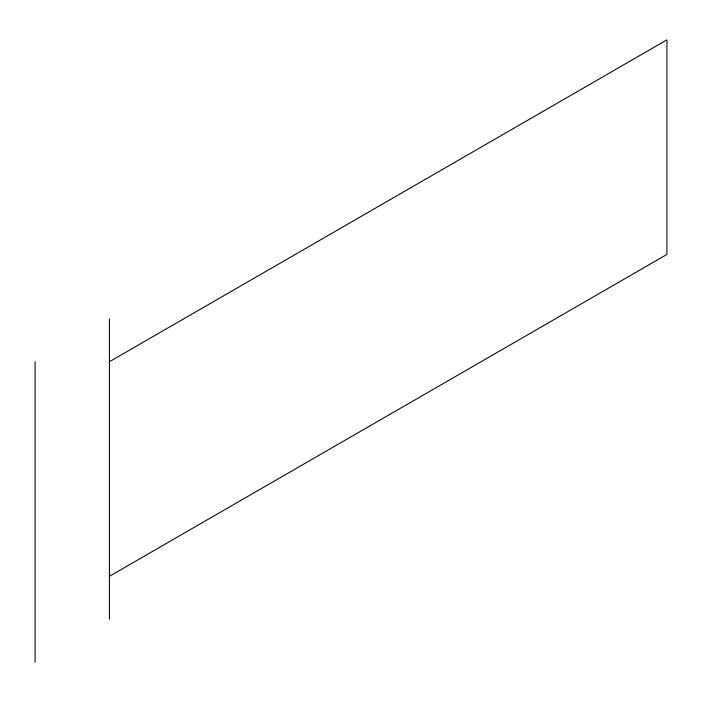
<?xml version="1.0" encoding="UTF-8"?>
<svg xmlns="http://www.w3.org/2000/svg" width="702" height="702" viewBox="0 0 702 702"><rect width="100%" height="100%" fill="white"/><g stroke="black" fill="none" stroke-linecap="round" stroke-linejoin="round"><path stroke-width="1.05" d="M109.433 361.732L666.9 39.874L666.9 254.44L109.433 576.298M109.433 318.813L109.433 619.217M35.1 361.732L35.1 662.126"/></g></svg>
